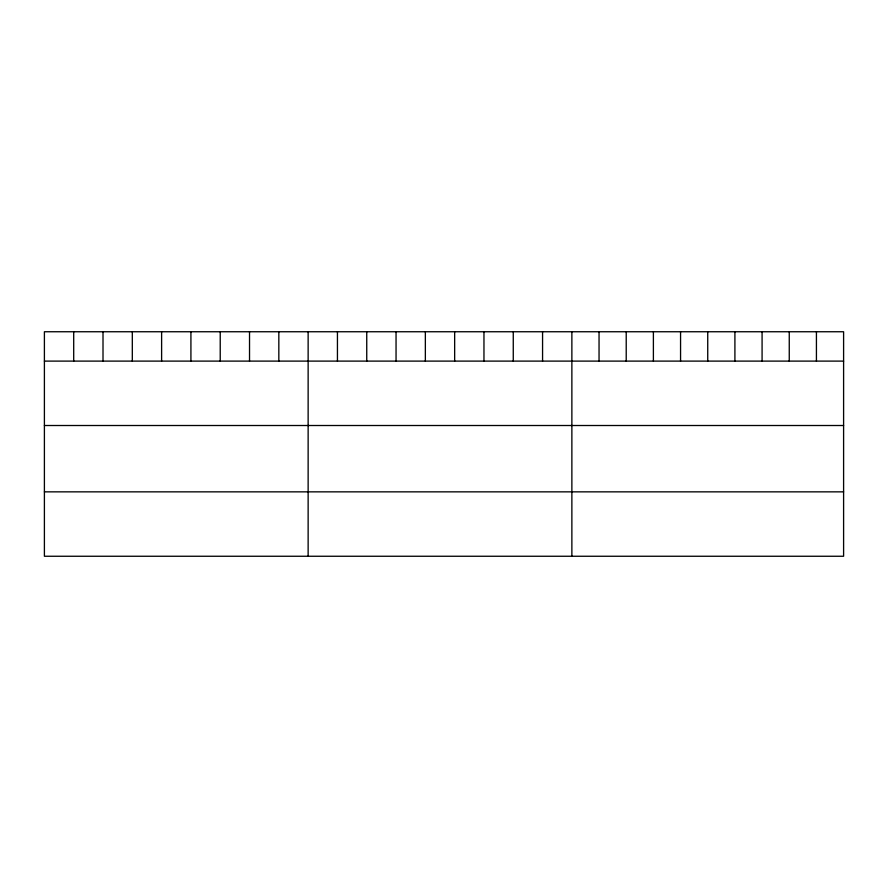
<?xml version="1.0" encoding="UTF-8"?>
<svg xmlns="http://www.w3.org/2000/svg" width="888" height="888" viewBox="0 0 888 888"><rect width="100%" height="100%" fill="white"/><g stroke="black" fill="none" stroke-linecap="round" stroke-linejoin="round"><path stroke-width="1.33" d="M843.6 361.105L843.6 556.254L44.4 556.254L44.4 331.746L843.6 331.746L843.6 361.105L44.4 361.105M44.4 425.507L843.6 425.507M44.4 491.852L843.6 491.852M816.427 331.746L816.427 361.105M789.254 331.746L789.254 361.105M762.082 331.746L762.082 361.105M734.909 331.746L734.909 361.105M707.736 331.746L707.736 361.105M680.563 331.746L680.563 361.105M653.39 331.746L653.39 361.105M626.218 331.746L626.218 361.105M599.045 331.746L599.045 361.105M571.872 331.746L571.872 556.254M542.568 331.746L542.568 361.105M513.264 331.746L513.264 361.105M483.96 331.746L483.96 361.105M454.656 331.746L454.656 361.105M425.352 331.746L425.352 361.105M396.048 331.746L396.048 361.105M366.744 331.746L366.744 361.105M337.44 331.746L337.44 361.105M308.136 331.746L308.136 556.254M278.832 331.746L278.832 361.105M249.528 331.746L249.528 361.105M220.224 331.746L220.224 361.105M190.92 331.746L190.92 361.105M161.616 331.746L161.616 361.105M132.312 331.746L132.312 361.105M103.008 331.746L103.008 361.105M73.704 331.746L73.704 361.105"/></g></svg>
